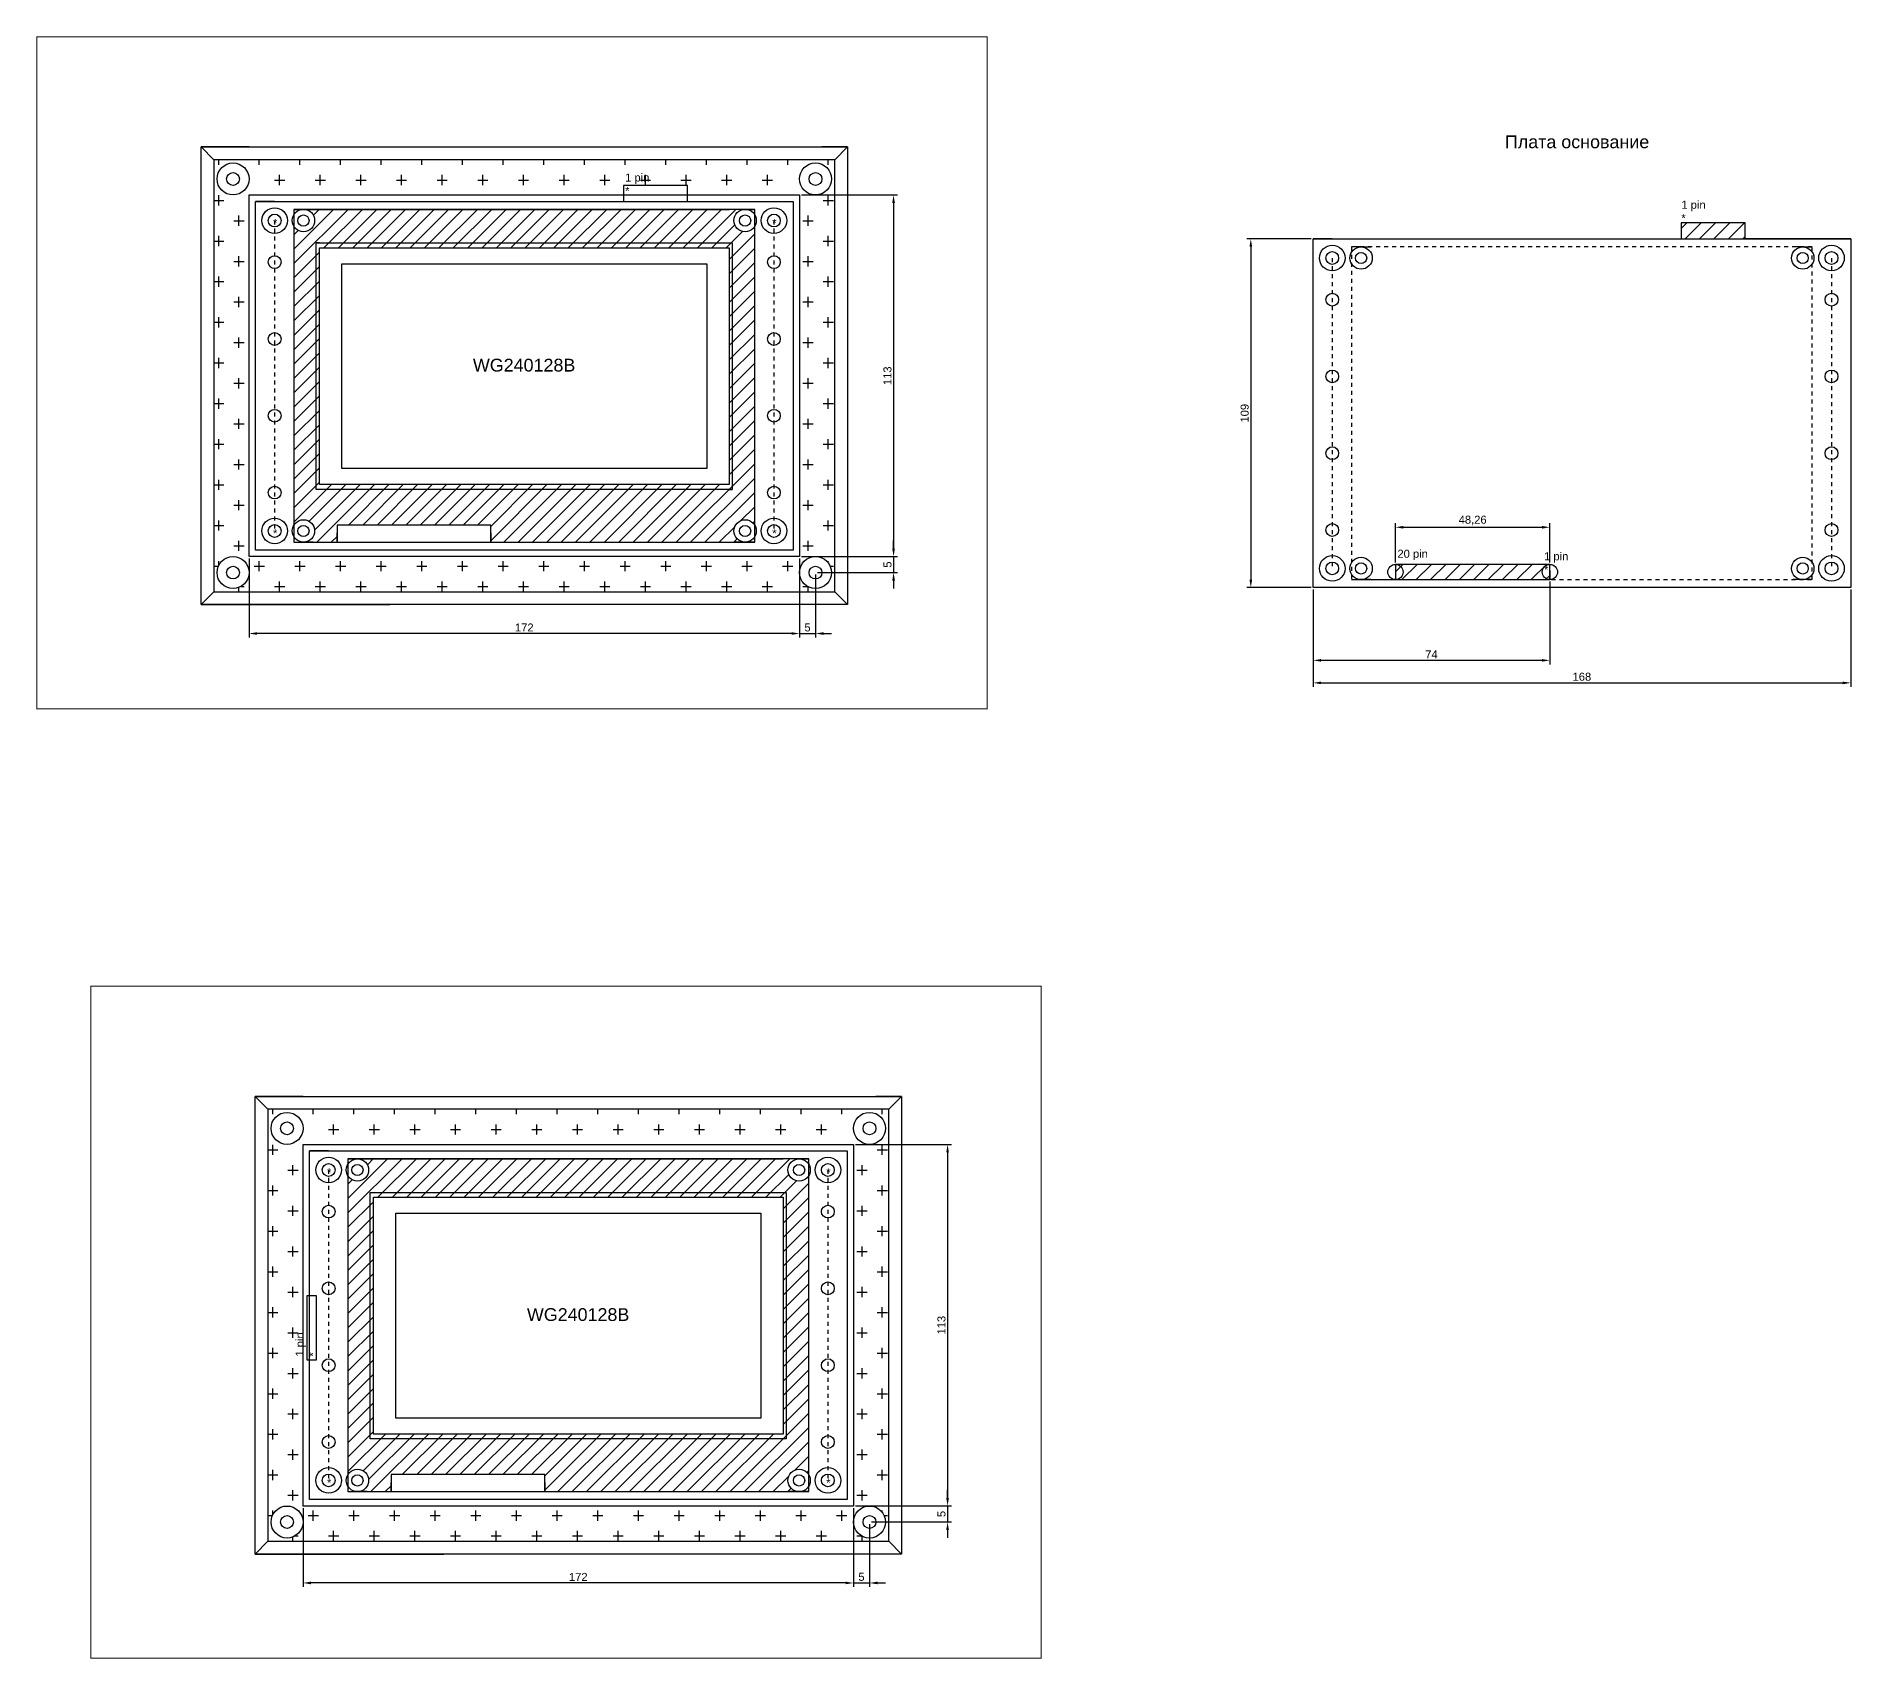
# Model space of a CAD drawing. Header units: millimetres. Extents: x 1615 to 2260, y 986 to 1808.
# Drawn here: x 1615 to 2182, y 986 to 1493 of the extents above; entities that cross this region are included whole.
import ezdxf

# ---------------------------------------------------------------- set-up
doc = ezdxf.new("R2010")
doc.units = ezdxf.units.MM
doc.linetypes.add('JIS_02_1.2', pattern=[2.5, 1.25, -1.25])
doc.layers.get('0').update_dxf_attribs({"lineweight": 30})
doc.layers.add('Вырез щита', color=10, linetype='Continuous')
doc.layers.add('скрытые линии', color=9, linetype='Continuous')
doc.styles.get("Standard").update_dxf_attribs({"font": 'arial.ttf'})
doc.dimstyles.new('ISO-25', dxfattribs={"dimtxt": 2.5, "dimasz": 2.5, "dimexe": 1.25, "dimexo": 0.625, "dimtad": 1, "dimtxsty": 'Standard', "dimcen": 2.5, "dimadec": 0, "dimazin": 0, "dimtfac": 1, "dimtmove": 0, "dimatfit": 3, "dimfxl": 1, "dimarcsym": 0})

# ---------------------------------------------------------------- blocks, each defined once
blk = doc.blocks.new('*D48')
at = {"layer": 'Вырез щита', "color": 0, "lineweight": -2, "transparency": 16777216}
for p, q in [((1853.76, 1443.15), (1883.78, 1443.15)), ((1882.53, 1440.65), (1882.53, 1332.65)), ((1853.76, 1330.15), (1883.78, 1330.15))]:
    blk.add_line(p, q, dxfattribs=at)
at = {"layer": 'Вырез щита', "color": 0, "transparency": 16777216}
for points in [[(1882.12, 1440.65), (1882.95, 1440.65), (1882.53, 1443.15)], [(1882.12, 1332.65), (1882.95, 1332.65), (1882.53, 1330.15)]]:
    blk.add_solid(points, dxfattribs=at)
at = {"layer": 'Вырез щита', "color": 0, "transparency": 16777216, "insert": (1880.63, 1386.65), "char_height": 2.5, "attachment_point": 5, "rotation": 90}
blk.add_mtext('113', dxfattribs=at)
blk = doc.blocks.new('*D49')
at = {"layer": 'Вырез щита', "color": 0, "lineweight": -2, "transparency": 16777216}
for p, q in [((1882.53, 1332.65), (1882.53, 1335.15)), ((1853.76, 1330.15), (1883.78, 1330.15)), ((1882.53, 1330.15), (1882.53, 1325.15)), ((1858.76, 1325.15), (1883.78, 1325.15)), ((1882.53, 1322.65), (1882.53, 1320.15))]:
    blk.add_line(p, q, dxfattribs=at)
at = {"layer": 'Вырез щита', "color": 0, "transparency": 16777216}
for points in [[(1882.12, 1332.65), (1882.95, 1332.65), (1882.53, 1330.15)], [(1882.12, 1322.65), (1882.95, 1322.65), (1882.53, 1325.15)]]:
    blk.add_solid(points, dxfattribs=at)
at = {"layer": 'Вырез щита', "color": 0, "transparency": 16777216, "insert": (1880.64, 1327.65), "char_height": 2.5, "attachment_point": 5, "rotation": 90}
blk.add_mtext('5', dxfattribs=at)
blk = doc.blocks.new('*D50')
at = {"layer": 'Вырез щита', "color": 0, "lineweight": -2, "transparency": 16777216}
for p, q in [((1853.14, 1329.53), (1853.14, 1304.86)), ((1858.14, 1324.53), (1858.14, 1304.86)), ((1850.64, 1306.11), (1848.14, 1306.11)), ((1853.14, 1306.11), (1858.14, 1306.11)), ((1860.64, 1306.11), (1863.14, 1306.11))]:
    blk.add_line(p, q, dxfattribs=at)
at = {"layer": 'Вырез щита', "color": 0, "transparency": 16777216}
for points in [[(1850.64, 1306.52), (1850.64, 1305.69), (1853.14, 1306.11)], [(1860.64, 1306.52), (1860.64, 1305.69), (1858.14, 1306.11)]]:
    blk.add_solid(points, dxfattribs=at)
at = {"layer": 'Вырез щита', "color": 0, "transparency": 16777216, "insert": (1855.64, 1308), "char_height": 2.5, "attachment_point": 5}
blk.add_mtext('5', dxfattribs=at)
blk = doc.blocks.new('*D51')
at = {"layer": 'Вырез щита', "color": 0, "lineweight": -2, "transparency": 16777216}
for p, q in [((1681.14, 1329.53), (1681.14, 1304.86)), ((1853.14, 1329.53), (1853.14, 1304.86)), ((1850.64, 1306.11), (1683.64, 1306.11))]:
    blk.add_line(p, q, dxfattribs=at)
at = {"layer": 'Вырез щита', "color": 0, "transparency": 16777216}
for points in [[(1683.64, 1306.52), (1683.64, 1305.69), (1681.14, 1306.11)], [(1850.64, 1306.52), (1850.64, 1305.69), (1853.14, 1306.11)]]:
    blk.add_solid(points, dxfattribs=at)
at = {"layer": 'Вырез щита', "color": 0, "transparency": 16777216, "insert": (1767.14, 1307.99), "char_height": 2.5, "attachment_point": 5}
blk.add_mtext('172', dxfattribs=at)
blk = doc.blocks.new('*D66')
at = {"layer": 'скрытые линии', "color": 0, "lineweight": -2, "transparency": 16777216}
for p, q in [((2039.35, 1328.33), (2039.35, 1340.56)), ((2041.85, 1339.31), (2085.11, 1339.31)), ((2087.61, 1328.33), (2087.61, 1340.56))]:
    blk.add_line(p, q, dxfattribs=at)
at = {"layer": 'скрытые линии', "color": 0, "transparency": 16777216}
for points in [[(2041.85, 1339.73), (2041.85, 1338.89), (2039.35, 1339.31)], [(2085.11, 1339.73), (2085.11, 1338.89), (2087.61, 1339.31)]]:
    blk.add_solid(points, dxfattribs=at)
at = {"layer": 'скрытые линии', "color": 0, "transparency": 16777216, "insert": (2063.48, 1341.44), "char_height": 2.5, "attachment_point": 5}
blk.add_mtext('48,26', dxfattribs=at)
blk = doc.blocks.new('*D67')
at = {"layer": 'скрытые линии', "color": 0, "lineweight": -2, "transparency": 16777216}
for p, q in [((2087.61, 1322.32), (2087.61, 1296.47)), ((2013.61, 1319.82), (2013.61, 1296.47)), ((2085.11, 1297.72), (2016.11, 1297.72))]:
    blk.add_line(p, q, dxfattribs=at)
at = {"layer": 'скрытые линии', "color": 0, "transparency": 16777216}
for points in [[(2016.11, 1298.14), (2016.11, 1297.3), (2013.61, 1297.72)], [(2085.11, 1298.14), (2085.11, 1297.3), (2087.61, 1297.72)]]:
    blk.add_solid(points, dxfattribs=at)
at = {"layer": 'скрытые линии', "color": 0, "transparency": 16777216, "insert": (2050.61, 1299.6), "char_height": 2.5, "attachment_point": 5}
blk.add_mtext('74', dxfattribs=at)
blk = doc.blocks.new('*D68')
at = {"layer": 'скрытые линии', "color": 0, "lineweight": -2, "transparency": 16777216}
for p, q in [((2012.98, 1429.45), (1992.91, 1429.45)), ((1994.16, 1426.95), (1994.16, 1322.95)), ((2012.98, 1320.45), (1992.91, 1320.45))]:
    blk.add_line(p, q, dxfattribs=at)
at = {"layer": 'скрытые линии', "color": 0, "transparency": 16777216}
for points in [[(1993.74, 1426.95), (1994.57, 1426.95), (1994.16, 1429.45)], [(1993.74, 1322.95), (1994.57, 1322.95), (1994.16, 1320.45)]]:
    blk.add_solid(points, dxfattribs=at)
at = {"layer": 'скрытые линии', "color": 0, "transparency": 16777216, "insert": (1992.25, 1374.95), "char_height": 2.5, "attachment_point": 5, "rotation": 90}
blk.add_mtext('109', dxfattribs=at)
blk = doc.blocks.new('*D69')
at = {"layer": 'скрытые линии', "color": 0, "lineweight": -2, "transparency": 16777216}
for p, q in [((2013.61, 1319.82), (2013.61, 1289.44)), ((2181.61, 1319.82), (2181.61, 1289.44)), ((2016.11, 1290.69), (2179.11, 1290.69))]:
    blk.add_line(p, q, dxfattribs=at)
at = {"layer": 'скрытые линии', "color": 0, "transparency": 16777216}
for points in [[(2016.11, 1291.1), (2016.11, 1290.27), (2013.61, 1290.69)], [(2179.11, 1291.1), (2179.11, 1290.27), (2181.61, 1290.69)]]:
    blk.add_solid(points, dxfattribs=at)
at = {"layer": 'скрытые линии', "color": 0, "transparency": 16777216, "insert": (2097.61, 1292.59), "char_height": 2.5, "attachment_point": 5}
blk.add_mtext('168', dxfattribs=at)
blk = doc.blocks.new('*D107')
at = {"layer": 'Вырез щита', "color": 0, "lineweight": -2, "transparency": 16777216}
for p, q in [((1870.63, 1146.47), (1900.66, 1146.47)), ((1899.41, 1143.97), (1899.41, 1035.97)), ((1870.63, 1033.47), (1900.66, 1033.47))]:
    blk.add_line(p, q, dxfattribs=at)
at = {"layer": 'Вырез щита', "color": 0, "transparency": 16777216}
for points in [[(1898.99, 1143.97), (1899.82, 1143.97), (1899.41, 1146.47)], [(1898.99, 1035.97), (1899.82, 1035.97), (1899.41, 1033.47)]]:
    blk.add_solid(points, dxfattribs=at)
at = {"layer": 'Вырез щита', "color": 0, "transparency": 16777216, "insert": (1897.5, 1089.97), "char_height": 2.5, "attachment_point": 5, "rotation": 90}
blk.add_mtext('113', dxfattribs=at)
blk = doc.blocks.new('*D108')
at = {"layer": 'Вырез щита', "color": 0, "lineweight": -2, "transparency": 16777216}
for p, q in [((1899.41, 1035.97), (1899.41, 1038.47)), ((1870.63, 1033.47), (1900.66, 1033.47)), ((1899.41, 1033.47), (1899.41, 1028.47)), ((1875.63, 1028.47), (1900.66, 1028.47)), ((1899.41, 1025.97), (1899.41, 1023.47))]:
    blk.add_line(p, q, dxfattribs=at)
at = {"layer": 'Вырез щита', "color": 0, "transparency": 16777216}
for points in [[(1898.99, 1035.97), (1899.82, 1035.97), (1899.41, 1033.47)], [(1898.99, 1025.97), (1899.82, 1025.97), (1899.41, 1028.47)]]:
    blk.add_solid(points, dxfattribs=at)
at = {"layer": 'Вырез щита', "color": 0, "transparency": 16777216, "insert": (1897.51, 1030.97), "char_height": 2.5, "attachment_point": 5, "rotation": 90}
blk.add_mtext('5', dxfattribs=at)
blk = doc.blocks.new('*D109')
at = {"layer": 'Вырез щита', "color": 0, "lineweight": -2, "transparency": 16777216}
for p, q in [((1870.01, 1032.84), (1870.01, 1008.17)), ((1875.01, 1027.84), (1875.01, 1008.17)), ((1867.51, 1009.42), (1865.01, 1009.42)), ((1870.01, 1009.42), (1875.01, 1009.42)), ((1877.51, 1009.42), (1880.01, 1009.42))]:
    blk.add_line(p, q, dxfattribs=at)
at = {"layer": 'Вырез щита', "color": 0, "transparency": 16777216}
for points in [[(1867.51, 1009.84), (1867.51, 1009.01), (1870.01, 1009.42)], [(1877.51, 1009.84), (1877.51, 1009.01), (1875.01, 1009.42)]]:
    blk.add_solid(points, dxfattribs=at)
at = {"layer": 'Вырез щита', "color": 0, "transparency": 16777216, "insert": (1872.51, 1011.32), "char_height": 2.5, "attachment_point": 5}
blk.add_mtext('5', dxfattribs=at)
blk = doc.blocks.new('*D110')
at = {"layer": 'Вырез щита', "color": 0, "lineweight": -2, "transparency": 16777216}
for p, q in [((1698.01, 1032.84), (1698.01, 1008.17)), ((1870.01, 1032.84), (1870.01, 1008.17)), ((1867.51, 1009.42), (1700.51, 1009.42))]:
    blk.add_line(p, q, dxfattribs=at)
at = {"layer": 'Вырез щита', "color": 0, "transparency": 16777216}
for points in [[(1700.51, 1009.84), (1700.51, 1009.01), (1698.01, 1009.42)], [(1867.51, 1009.84), (1867.51, 1009.01), (1870.01, 1009.42)]]:
    blk.add_solid(points, dxfattribs=at)
at = {"layer": 'Вырез щита', "color": 0, "transparency": 16777216, "insert": (1784.01, 1011.3), "char_height": 2.5, "attachment_point": 5}
blk.add_mtext('172', dxfattribs=at)

msp = doc.modelspace()

# ---------------------------------------------------------------- hatches: boundary and pattern name
at = {"layer": 'Вырез щита'}
h = msp.add_hatch(dxfattribs=at)
h.set_pattern_fill('CROSS', color=256)
h.paths.add_polyline_path([(1864.137, 1454.152), (1670.137, 1454.152), (1670.137, 1319.152), (1864.137, 1319.152)])
h.paths.add_polyline_path([(1853.137, 1330.152), (1681.137, 1330.152), (1681.137, 1443.152), (1853.137, 1443.152)], flags=16)
h.paths.add_polyline_path([(1851.137, 1332.152), (1683.137, 1332.152), (1683.137, 1441.152), (1851.137, 1441.152)], flags=0)
h.paths.add_polyline_path([(1843.137, 1422.152, -1), (1847.137, 1422.152, -1)], flags=0)
h.paths.add_polyline_path([(1839.137, 1339.955, -0.1361061), (1839.637, 1338.152, -0.1361061), (1839.137, 1336.35), (1839.137, 1334.652), (1695.137, 1334.652), (1695.137, 1336.35, -0.1361061), (1694.637, 1338.152, -0.1361061), (1695.137, 1339.955), (1695.137, 1433.35, -0.1361061), (1694.637, 1435.152, -0.1361061), (1695.137, 1436.955), (1695.137, 1438.652), (1839.137, 1438.652), (1839.137, 1436.955, -0.1361061), (1839.637, 1435.152, -0.1361061), (1839.137, 1433.35)], flags=0)
h.paths.add_polyline_path([(1843.137, 1435.152, -1), (1847.137, 1435.152, -1)], flags=0)
h.paths.add_polyline_path([(1831.137, 1352.652), (1703.137, 1352.652), (1703.137, 1426.652), (1831.137, 1426.652)], flags=0)
h.paths.add_polyline_path([(1834.387, 1435.152, -1), (1837.887, 1435.152, -1)], flags=0)
h.paths.add_polyline_path([(1853.137, 1448.152, -1), (1863.137, 1448.152, -1)], flags=16)
h.paths.add_polyline_path([(1856.137, 1448.152, -1), (1860.137, 1448.152, -1)], flags=0)
h.paths.add_polyline_path([(1847.137, 1338.152, -1), (1843.137, 1338.152, -1)], flags=0)
h.paths.add_polyline_path([(1837.887, 1338.152, -1), (1834.387, 1338.152, -1)], flags=0)
h.paths.add_polyline_path([(1863.137, 1325.152, -1), (1853.137, 1325.152, -1)], flags=16)
h.paths.add_polyline_path([(1860.137, 1325.152, -1), (1856.137, 1325.152, -1)], flags=0)
h.paths.add_polyline_path([(1756.637, 1339.97), (1756.637, 1334.652), (1708.637, 1334.652), (1708.637, 1339.97)], flags=0)
h.paths.add_polyline_path([(1696.387, 1435.152, -1), (1699.887, 1435.152, -1)], flags=0)
h.paths.add_polyline_path([(1689.137, 1431.152), (1689.137, 1424.152, -0.4142136), (1691.137, 1422.152, -0.4142136), (1689.137, 1420.152), (1689.137, 1400.152, -0.4142136), (1691.137, 1398.152, -0.4142136), (1689.137, 1396.152), (1689.137, 1376.152, -0.4142136), (1691.137, 1374.152, -0.4142136), (1689.137, 1372.152), (1689.137, 1352.152, -0.4142136), (1691.137, 1350.152, -0.4142136), (1689.137, 1348.152), (1689.137, 1342.152, -0.4142136), (1693.137, 1338.152, -1), (1685.137, 1338.152, -0.4142136), (1689.137, 1342.152), (1689.137, 1348.152, -0.4142136), (1687.137, 1350.152, -0.4142136), (1689.137, 1352.152), (1689.137, 1372.152, -0.4142136), (1687.137, 1374.152, -0.4142136), (1689.137, 1376.152), (1689.137, 1396.152, -0.4142136), (1687.137, 1398.152, -0.4142136), (1689.137, 1400.152), (1689.137, 1420.152, -0.4142136), (1687.137, 1422.152, -0.4142136), (1689.137, 1424.152), (1689.137, 1431.152, -0.4142136), (1685.137, 1435.152, -1), (1693.137, 1435.152, -0.4142136)], flags=0)
h.paths.add_polyline_path([(1687.137, 1435.152, -1), (1691.137, 1435.152, -1)], flags=0)
h.paths.add_polyline_path([(1699.887, 1338.152, -1), (1696.387, 1338.152, -1)], flags=0)
h.paths.add_polyline_path([(1671.137, 1448.152, -1), (1681.137, 1448.152, -1)], flags=16)
h.paths.add_polyline_path([(1691.137, 1338.152, -1), (1687.137, 1338.152, -1)], flags=0)
h.paths.add_polyline_path([(1674.137, 1448.152, -1), (1678.137, 1448.152, -1)], flags=0)
h.paths.add_polyline_path([(1681.137, 1325.152, -1), (1671.137, 1325.152, -1)], flags=16)
h.paths.add_polyline_path([(1678.137, 1325.152, -1), (1674.137, 1325.152, -1)], flags=0)
h.paths.add_polyline_path([(1750.023, 1385.72), (1784.018, 1385.72), (1784.018, 1393.963), (1750.023, 1393.963)], flags=8)
h = msp.add_hatch(dxfattribs=at)
h.set_pattern_fill('CROSS', color=256)
h.set_pattern_definition([(0, (16.8726, -296.685), (6.35, 6.35), [3.175, -9.525]), (90, (18.46, -298.272), (-6.35, 6.35), [3.175, -9.525])])
h.paths.add_polyline_path([(1881.009, 1157.468), (1687.009, 1157.468), (1687.009, 1022.468), (1881.009, 1022.468)])
h.paths.add_polyline_path([(1870.009, 1033.468), (1698.009, 1033.468), (1698.009, 1146.468), (1870.009, 1146.468)], flags=16)
h.paths.add_polyline_path([(1868.009, 1035.468), (1700.009, 1035.468), (1700.009, 1144.468), (1868.009, 1144.468)], flags=0)
h.paths.add_polyline_path([(1860.009, 1125.468, -1), (1864.009, 1125.468, -1)], flags=0)
h.paths.add_polyline_path([(1856.009, 1043.27, -0.1361061), (1856.509, 1041.468, -0.1361061), (1856.009, 1039.665), (1856.009, 1037.968), (1712.009, 1037.968), (1712.009, 1039.665, -0.1361061), (1711.509, 1041.468, -0.1361061), (1712.009, 1043.27), (1712.009, 1136.665, -0.1361061), (1711.509, 1138.468, -0.1361061), (1712.009, 1140.27), (1712.009, 1141.968), (1856.009, 1141.968), (1856.009, 1140.27, -0.1361061), (1856.509, 1138.468, -0.1361061), (1856.009, 1136.665)], flags=0)
h.paths.add_polyline_path([(1860.009, 1138.468, -1), (1864.009, 1138.468, -1)], flags=0)
h.paths.add_polyline_path([(1848.009, 1055.968), (1720.009, 1055.968), (1720.009, 1129.968), (1848.009, 1129.968)], flags=0)
h.paths.add_polyline_path([(1851.259, 1138.468, -1), (1854.759, 1138.468, -1)], flags=0)
h.paths.add_polyline_path([(1870.009, 1151.468, -1), (1880.009, 1151.468, -1)], flags=16)
h.paths.add_polyline_path([(1873.009, 1151.468, -1), (1877.009, 1151.468, -1)], flags=0)
h.paths.add_polyline_path([(1864.009, 1041.468, -1), (1860.009, 1041.468, -1)], flags=0)
h.paths.add_polyline_path([(1854.759, 1041.468, -1), (1851.259, 1041.468, -1)], flags=0)
h.paths.add_polyline_path([(1880.009, 1028.468, -1), (1870.009, 1028.468, -1)], flags=16)
h.paths.add_polyline_path([(1877.009, 1028.468, -1), (1873.009, 1028.468, -1)], flags=0)
h.paths.add_polyline_path([(1773.509, 1043.285), (1773.509, 1037.968), (1725.509, 1037.968), (1725.509, 1043.285)], flags=0)
h.paths.add_polyline_path([(1713.259, 1138.468, -1), (1716.759, 1138.468, -1)], flags=0)
h.paths.add_polyline_path([(1706.009, 1134.468), (1706.009, 1127.468, -0.4142136), (1708.009, 1125.468, -0.4142136), (1706.009, 1123.468), (1706.009, 1103.468, -0.4142136), (1708.009, 1101.468, -0.4142136), (1706.009, 1099.468), (1706.009, 1079.468, -0.4142136), (1708.009, 1077.468, -0.4142136), (1706.009, 1075.468), (1706.009, 1055.468, -0.4142136), (1708.009, 1053.468, -0.4142136), (1706.009, 1051.468), (1706.009, 1045.468, -0.4142136), (1710.009, 1041.468, -1), (1702.009, 1041.468, -0.4142136), (1706.009, 1045.468), (1706.009, 1051.468, -0.4142136), (1704.009, 1053.468, -0.4142136), (1706.009, 1055.468), (1706.009, 1075.468, -0.4142136), (1704.009, 1077.468, -0.4142136), (1706.009, 1079.468), (1706.009, 1099.468, -0.4142136), (1704.009, 1101.468, -0.4142136), (1706.009, 1103.468), (1706.009, 1123.468, -0.4142136), (1704.009, 1125.468, -0.4142136), (1706.009, 1127.468), (1706.009, 1134.468, -0.4142136), (1702.009, 1138.468, -1), (1710.009, 1138.468, -0.4142136)], flags=0)
h.paths.add_polyline_path([(1704.009, 1138.468, -1), (1708.009, 1138.468, -1)], flags=0)
h.paths.add_polyline_path([(1716.759, 1041.468, -1), (1713.259, 1041.468, -1)], flags=0)
h.paths.add_polyline_path([(1688.009, 1151.468, -1), (1698.009, 1151.468, -1)], flags=16)
h.paths.add_polyline_path([(1708.009, 1041.468, -1), (1704.009, 1041.468, -1)], flags=0)
h.paths.add_polyline_path([(1691.009, 1151.468, -1), (1695.009, 1151.468, -1)], flags=0)
h.paths.add_polyline_path([(1698.009, 1028.468, -1), (1688.009, 1028.468, -1)], flags=16)
h.paths.add_polyline_path([(1695.009, 1028.468, -1), (1691.009, 1028.468, -1)], flags=0)
h.paths.add_polyline_path([(1766.896, 1089.035), (1800.89, 1089.035), (1800.89, 1097.278), (1766.896, 1097.278)], flags=8)
at = {"layer": 'скрытые линии'}
h = msp.add_hatch(dxfattribs=at)
h.set_pattern_fill('ANSI31', color=256)
h.paths.add_polyline_path([(2128.61, 1434.446), (2128.61, 1429.446), (2148.61, 1429.446), (2148.61, 1434.446)])
h.paths.add_polyline_path([(2127.695, 1433.297), (2136.518, 1433.297), (2136.518, 1442.615), (2127.695, 1442.615)], flags=9)
h = msp.add_hatch(dxfattribs=at)
h.set_pattern_fill('ANSI31', color=256)
h.set_pattern_definition([(45, (150.9577, -1.2166), (-2.245064, 2.245064), [])])
h.paths.add_polyline_path([(1698.137, 1438.652, -0.4142136), (1701.637, 1435.152, -0.7603989), (1695.137, 1433.35), (1695.137, 1339.955, -0.7603989), (1701.637, 1338.152, -0.4142136), (1698.137, 1334.652), (1708.637, 1334.652), (1708.637, 1339.97), (1756.637, 1339.97), (1756.637, 1334.652), (1836.137, 1334.652, -0.4142136), (1832.637, 1338.152, -0.7603989), (1839.137, 1339.955), (1839.137, 1433.35, -0.7603989), (1832.637, 1435.152, -0.4142136), (1836.137, 1438.652)])
h.paths.add_polyline_path([(1831.137, 1426.652), (1831.137, 1352.652), (1703.137, 1352.652), (1703.137, 1426.652)], flags=16)
h.paths.add_polyline_path([(1750.023, 1385.72), (1784.018, 1385.72), (1784.018, 1393.963), (1750.023, 1393.963)], flags=8)
h = msp.add_hatch(dxfattribs=at)
h.set_pattern_fill('ANSI31', color=256)
h.paths.add_polyline_path([(2087.61, 1327.71), (2039.35, 1327.71), (2039.35, 1322.946), (2087.61, 1322.946)])
h = msp.add_hatch(dxfattribs=at)
h.set_pattern_fill('ANSI31', color=256)
h.set_pattern_definition([(45, (167.8303, -297.9013), (-2.245064, 2.245064), [])])
h.paths.add_polyline_path([(1715.009, 1141.968, -0.4142136), (1718.509, 1138.468, -0.7603989), (1712.009, 1136.665), (1712.009, 1043.27, -0.7603989), (1718.509, 1041.468, -0.4142136), (1715.009, 1037.968), (1725.509, 1037.968), (1725.509, 1043.285), (1773.509, 1043.285), (1773.509, 1037.968), (1853.009, 1037.968, -0.4142136), (1849.509, 1041.468, -0.7603989), (1856.009, 1043.27), (1856.009, 1136.665, -0.7603989), (1849.509, 1138.468, -0.4142136), (1853.009, 1141.968)])
h.paths.add_polyline_path([(1848.009, 1129.968), (1848.009, 1055.968), (1720.009, 1055.968), (1720.009, 1129.968)], flags=16)
h.paths.add_polyline_path([(1766.896, 1089.035), (1800.89, 1089.035), (1800.89, 1097.278), (1766.896, 1097.278)], flags=8)

# ---------------------------------------------------------------- linework, layer by layer
for p, q in [((1681.137, 1458.152), (1666.137, 1458.152)), ((1670.137, 1454.152), (1666.137, 1458.152)), ((1868.137, 1458.152), (1860.137, 1458.152)), ((1864.137, 1454.152), (1868.137, 1458.152)), ((1864.137, 1448.152), (1864.137, 1454.152)), ((1703.137, 1428.152), (1702.137, 1428.152)), ((1831.137, 1351.152), (1832.137, 1351.152)), ((1670.137, 1319.152), (1666.137, 1315.152)), ((1868.137, 1315.152), (1864.137, 1319.152)), ((1666.137, 1315.152), (1725.137, 1315.152)), ((1698.009, 1161.468), (1683.009, 1161.468)), ((1687.009, 1157.468), (1683.009, 1161.468)), ((1885.009, 1161.468), (1877.009, 1161.468)), ((1881.009, 1157.468), (1885.009, 1161.468)), ((1881.009, 1151.468), (1881.009, 1157.468)), ((1687.009, 1022.468), (1683.009, 1018.468)), ((1885.009, 1018.468), (1881.009, 1022.468)), ((1683.009, 1018.468), (1742.009, 1018.468))]:
    msp.add_line(p, q)
at = {"const_width": 0.3}
for points in [[(1911.804, 1282.583), (1614.804, 1282.583), (1614.804, 1492.583), (1911.804, 1492.583)], [(1928.677, 985.899), (1631.677, 985.899), (1631.677, 1195.899), (1928.677, 1195.899)]]:
    msp.add_lwpolyline(points, close=True, dxfattribs=at)
for points in [[(1666.137, 1458.152), (1868.137, 1458.152), (1868.137, 1315.152), (1666.137, 1315.152)], [(1670.137, 1319.152), (1864.137, 1319.152), (1864.137, 1454.152), (1670.137, 1454.152)], [(1818.137, 1446.152), (1798.137, 1446.152), (1798.137, 1441.152), (1818.137, 1441.152)], [(1832.137, 1351.152), (1702.137, 1351.152), (1702.137, 1428.152), (1832.137, 1428.152)], [(1683.009, 1161.468), (1885.009, 1161.468), (1885.009, 1018.468), (1683.009, 1018.468)], [(1687.009, 1022.468), (1881.009, 1022.468), (1881.009, 1157.468), (1687.009, 1157.468)], [(1702.21, 1079.146), (1702.21, 1099.146), (1699.21, 1099.146), (1699.21, 1079.146)]]:
    msp.add_lwpolyline(points, close=True)
for centre, radius in [((1676.137, 1448.152), 5), ((1858.137, 1448.152), 5), ((1676.137, 1448.152), 2), ((1858.137, 1448.152), 2), ((1689.137, 1435.152), 2), ((1845.137, 1435.152), 2), ((1689.137, 1422.152), 2), ((1689.137, 1422.152), 2), ((1845.137, 1422.152), 2), ((1689.137, 1398.152), 2), ((1845.137, 1398.152), 2), ((1689.137, 1374.152), 2), ((1845.137, 1374.152), 2), ((1689.137, 1350.152), 2), ((1845.137, 1350.152), 2), ((1689.137, 1338.152), 2), ((1845.137, 1338.152), 2), ((1676.137, 1325.152), 5), ((1676.137, 1325.152), 2), ((1858.137, 1325.152), 5), ((1858.137, 1325.152), 2), ((1693.009, 1151.468), 5), ((1693.009, 1151.468), 2), ((1875.009, 1151.468), 5), ((1875.009, 1151.468), 2), ((1862.009, 1138.468), 2), ((1706.009, 1101.468), 2), ((1862.009, 1101.468), 2), ((1706.009, 1077.468), 2), ((1862.009, 1077.468), 2), ((1706.009, 1053.468), 2), ((1862.009, 1053.468), 2), ((1706.009, 1041.468), 2), ((1862.009, 1041.468), 2), ((1693.009, 1028.468), 5), ((1875.009, 1028.468), 5), ((1693.009, 1028.468), 2), ((1875.009, 1028.468), 2)]:
    msp.add_circle(centre, radius)
at = {"layer": 'Вырез щита'}
for points in [[(1681.137, 1443.152), (1853.137, 1443.152), (1853.137, 1330.152), (1681.137, 1330.152)], [(1698.009, 1146.468), (1870.009, 1146.468), (1870.009, 1033.468), (1698.009, 1033.468)]]:
    msp.add_lwpolyline(points, close=True, dxfattribs=at)
at = {"layer": 'скрытые линии'}
for p, q in [((1689.137, 1441.152), (1683.137, 1441.152)), ((1698.137, 1438.652), (1695.137, 1438.652)), ((1695.137, 1438.652), (1695.137, 1426.652)), ((1695.137, 1438.652), (1695.137, 1421.652)), ((1695.137, 1438.652), (1703.137, 1438.652)), ((1695.137, 1438.652), (1710.137, 1438.652)), ((1698.137, 1438.652), (1701.137, 1438.652)), ((1703.137, 1438.652), (1831.137, 1438.652)), ((1710.137, 1438.652), (1824.137, 1438.652)), ((1836.137, 1438.652), (1833.137, 1438.652)), ((1836.137, 1438.652), (1839.137, 1438.652)), ((2148.61, 1434.446), (2128.61, 1434.446)), ((2128.61, 1434.446), (2128.61, 1429.446)), ((2148.61, 1429.446), (2148.61, 1434.446)), ((2019.61, 1429.446), (2013.61, 1429.446)), ((2181.61, 1429.446), (2148.61, 1429.446)), ((1695.137, 1426.652), (1695.137, 1352.652)), ((2028.61, 1426.946), (2025.61, 1426.946)), ((2028.61, 1426.946), (2031.61, 1426.946)), ((2166.61, 1426.946), (2163.61, 1426.946)), ((2166.61, 1426.946), (2169.61, 1426.946)), ((1695.137, 1421.652), (1695.137, 1357.652)), ((1695.137, 1334.652), (1708.637, 1334.652)), ((1701.137, 1334.652), (1698.137, 1334.652)), ((1708.637, 1334.652), (1708.637, 1337.519)), ((1756.637, 1337.519), (1756.637, 1334.652)), ((1836.137, 1334.652), (1833.137, 1334.652)), ((1839.137, 1334.652), (1836.137, 1334.652)), ((2025.61, 1322.946), (2039.11, 1322.946)), ((2025.61, 1322.946), (2039.35, 1322.946)), ((2031.61, 1322.946), (2028.61, 1322.946)), ((2087.61, 1325.813), (2087.61, 1322.946)), ((2166.61, 1322.946), (2163.61, 1322.946)), ((2169.61, 1322.946), (2166.61, 1322.946)), ((1706.009, 1144.468), (1700.009, 1144.468)), ((1715.009, 1141.968), (1712.009, 1141.968)), ((1712.009, 1141.968), (1712.009, 1129.968)), ((1712.009, 1141.968), (1712.009, 1124.968)), ((1712.009, 1141.968), (1720.009, 1141.968)), ((1712.009, 1141.968), (1727.009, 1141.968)), ((1715.009, 1141.968), (1718.009, 1141.968)), ((1720.009, 1141.968), (1848.009, 1141.968)), ((1727.009, 1141.968), (1841.009, 1141.968)), ((1853.009, 1141.968), (1850.009, 1141.968)), ((1853.009, 1141.968), (1856.009, 1141.968)), ((1712.009, 1129.968), (1712.009, 1055.968)), ((1712.009, 1124.968), (1712.009, 1060.968)), ((1712.009, 1037.968), (1725.509, 1037.968)), ((1718.009, 1037.968), (1715.009, 1037.968)), ((1725.509, 1037.968), (1725.509, 1040.834)), ((1773.509, 1040.834), (1773.509, 1037.968)), ((1853.009, 1037.968), (1850.009, 1037.968)), ((1856.009, 1037.968), (1853.009, 1037.968))]:
    msp.add_line(p, q, dxfattribs=at)
at = {"layer": 'скрытые линии', "linetype": 'JIS_02_1.2'}
for p, q in [((1689.137, 1435.152), (1689.137, 1338.152)), ((1845.137, 1435.152), (1845.137, 1338.152)), ((2019.61, 1423.446), (2019.61, 1326.446)), ((2175.61, 1423.446), (2175.61, 1326.446)), ((1706.009, 1138.468), (1706.009, 1041.468)), ((1862.009, 1138.468), (1862.009, 1041.468))]:
    msp.add_line(p, q, dxfattribs=at)
at = {"layer": 'скрытые линии'}
for points in [[(1683.137, 1441.152), (1851.137, 1441.152), (1851.137, 1332.152), (1683.137, 1332.152)], [(1695.137, 1334.652), (1839.137, 1334.652), (1839.137, 1438.652), (1695.137, 1438.652)], [(2013.61, 1429.446), (2181.61, 1429.446), (2181.61, 1320.446), (2013.61, 1320.446)], [(1703.137, 1426.652), (1831.137, 1426.652), (1831.137, 1352.652), (1703.137, 1352.652)], [(1710.137, 1421.652), (1824.137, 1421.652), (1824.137, 1357.652), (1710.137, 1357.652)], [(1708.637, 1334.652), (1756.637, 1334.652), (1756.637, 1339.97), (1708.637, 1339.97)], [(2039.35, 1322.946), (2087.61, 1322.946), (2087.61, 1327.71), (2039.35, 1327.71)], [(1700.009, 1144.468), (1868.009, 1144.468), (1868.009, 1035.468), (1700.009, 1035.468)], [(1712.009, 1037.968), (1856.009, 1037.968), (1856.009, 1141.968), (1712.009, 1141.968)], [(1849.009, 1054.468), (1719.009, 1054.468), (1719.009, 1131.468), (1849.009, 1131.468)], [(1720.009, 1129.968), (1848.009, 1129.968), (1848.009, 1055.968), (1720.009, 1055.968)], [(1727.009, 1124.968), (1841.009, 1124.968), (1841.009, 1060.968), (1727.009, 1060.968)], [(1725.509, 1037.968), (1773.509, 1037.968), (1773.509, 1043.285), (1725.509, 1043.285)]]:
    msp.add_lwpolyline(points, close=True, dxfattribs=at)
at = {"layer": 'скрытые линии', "linetype": 'JIS_02_1.2'}
msp.add_lwpolyline([(2025.61, 1322.946), (2169.61, 1322.946), (2169.61, 1426.946), (2025.61, 1426.946)], close=True, dxfattribs=at)
at = {"layer": 'скрытые линии'}
for centre, radius in [((1689.137, 1435.152), 4), ((1689.137, 1435.152), 2), ((1698.137, 1435.152), 3.5), ((1698.137, 1435.152), 1.75), ((1836.137, 1435.152), 3.5), ((1836.137, 1435.152), 1.75), ((1845.137, 1435.152), 4), ((1845.137, 1435.152), 2), ((1689.137, 1422.152), 2), ((1845.137, 1422.152), 2), ((2019.61, 1423.446), 4), ((2019.61, 1423.446), 2), ((2028.61, 1423.446), 3.5), ((2028.61, 1423.446), 1.75), ((2166.61, 1423.446), 3.5), ((2166.61, 1423.446), 1.75), ((2175.61, 1423.446), 4), ((2175.61, 1423.446), 2), ((2019.61, 1410.446), 2), ((2175.61, 1410.446), 2), ((1689.137, 1398.152), 2), ((1845.137, 1398.152), 2), ((2019.61, 1386.446), 2), ((2175.61, 1386.446), 2), ((1689.137, 1374.152), 2), ((1845.137, 1374.152), 2), ((2019.61, 1362.446), 2), ((2175.61, 1362.446), 2), ((1689.137, 1350.152), 2), ((1845.137, 1350.152), 2), ((1689.137, 1338.152), 4), ((1689.137, 1338.152), 2), ((1698.137, 1338.152), 3.5), ((1698.137, 1338.152), 1.75), ((1836.137, 1338.152), 3.5), ((1836.137, 1338.152), 1.75), ((1845.137, 1338.152), 4), ((1845.137, 1338.152), 2), ((2019.61, 1338.446), 2), ((2175.61, 1338.446), 2), ((2019.61, 1326.446), 4), ((2019.61, 1326.446), 2), ((2028.61, 1326.446), 3.5), ((2028.61, 1326.446), 1.75), ((2166.61, 1326.446), 3.5), ((2166.61, 1326.446), 1.75), ((2175.61, 1326.446), 4), ((2175.61, 1326.446), 2), ((1706.009, 1138.468), 4), ((1706.009, 1138.468), 2), ((1706.009, 1138.468), 2), ((1715.009, 1138.468), 3.5), ((1715.009, 1138.468), 1.75), ((1853.009, 1138.468), 3.5), ((1853.009, 1138.468), 1.75), ((1862.009, 1138.468), 4), ((1862.009, 1138.468), 2), ((1706.009, 1125.468), 2), ((1862.009, 1125.468), 2), ((1706.009, 1101.468), 2), ((1862.009, 1101.468), 2), ((1706.009, 1077.468), 2), ((1862.009, 1077.468), 2), ((1706.009, 1053.468), 2), ((1706.009, 1053.468), 2), ((1862.009, 1053.468), 2), ((1706.009, 1041.468), 4), ((1706.009, 1041.468), 2), ((1715.009, 1041.468), 3.5), ((1715.009, 1041.468), 1.75), ((1853.009, 1041.468), 3.5), ((1853.009, 1041.468), 1.75), ((1862.009, 1041.468), 4), ((1862.009, 1041.468), 2)]:
    msp.add_circle(centre, radius, dxfattribs=at)
for centre, major_axis in [((2039.35, 1325.328), (0, 2.382)), ((2087.61, 1325.328), (2.382, 0))]:
    msp.add_ellipse(centre, major_axis=major_axis, ratio=1, dxfattribs=at)

# ---------------------------------------------------------------- texts
at = {"char_height": 2.5, "attachment_point": 1}
for s, width, insert in [('1 pin^J*', 8.89404, (1798.652, 1449.856)), ('*', 4.83856, (1688.615, 1435.684)), ('*', 4.83856, (1844.615, 1435.684)), ('*', 4.83856, (1688.615, 1338.684)), ('*', 4.83856, (1844.615, 1338.684)), ('*', 4.83856, (1861.487, 1138.999)), ('*', 4.83856, (1705.487, 1041.999)), ('*', 4.83856, (1861.487, 1041.999))]:
    msp.add_mtext_dynamic_manual_height_columns(s, width=width, gutter_width=12.5, heights=[0], dxfattribs=dict(at, insert=insert))
at = {"insert": (1695.729, 1080.15), "char_height": 2.5, "attachment_point": 1, "rotation": 90}
msp.add_mtext_dynamic_manual_height_columns('1 pin^J*', width=8.89404, gutter_width=12.5, heights=[0], dxfattribs=at)
at = {"layer": 'скрытые линии', "attachment_point": 1}
for s, width, heights, insert, char_height in [('Плата основание', 100.77306, [24.686], (2073.578, 1461.755), 4), ('1 pin^J*', 7.38604, [6.893], (2128.7, 1441.339), 2.5), ('WG240128B', 71.91703, [0], (1751.091, 1391.972), 4), ('20 pin', 11.35868, [0], (2039.973, 1332.29), 2.5), ('1 pin^J*', 8.89404, [0], (2085.798, 1331.485), 2.5), ('*', 4.83856, [0], (1705.487, 1138.999), 2.5), ('WG240128B', 71.91703, [0], (1767.964, 1095.288), 4)]:
    msp.add_mtext_dynamic_manual_height_columns(s, width=width, gutter_width=12.5, heights=heights, dxfattribs=dict(at, insert=insert, char_height=char_height))

# ---------------------------------------------------------------- dimensions: what is measured, and where the dimension line sits
at = {"layer": 'Вырез щита'}
for base, p1, p2, picture, middle in [((1882.533, 1330.152), (1853.137, 1443.152), (1853.137, 1330.152), '*D48', (1880.631, 1386.652)), ((1882.533, 1325.152), (1853.137, 1330.152), (1858.137, 1325.152), '*D49', (1880.637, 1327.652)), ((1899.406, 1033.468), (1870.009, 1146.468), (1870.009, 1033.468), '*D107', (1897.503, 1089.968)), ((1899.406, 1028.468), (1870.009, 1033.468), (1875.009, 1028.468), '*D108', (1897.509, 1030.968))]:
    dim = msp.add_linear_dim(base=base, p1=p1, p2=p2, angle=90, dimstyle='ISO-25', dxfattribs=at)
    dim.commit()
    dim.dimension.update_dxf_attribs({"geometry": picture, "text_midpoint": middle})
for base, p1, p2, picture, middle in [((1681.137, 1306.108), (1853.137, 1330.152), (1681.137, 1330.152), '*D51', (1767.137, 1307.988)), ((1858.137, 1306.108), (1853.137, 1330.152), (1858.137, 1325.152), '*D50', (1855.637, 1308.004)), ((1698.009, 1009.423), (1870.009, 1033.468), (1698.009, 1033.468), '*D110', (1784.009, 1011.303)), ((1875.009, 1009.423), (1870.009, 1033.468), (1875.009, 1028.468), '*D109', (1872.509, 1011.319))]:
    dim = msp.add_linear_dim(base=base, p1=p1, p2=p2, dimstyle='ISO-25', dxfattribs=at)
    dim.commit()
    dim.dimension.update_dxf_attribs({"geometry": picture, "text_midpoint": middle})
at = {"layer": 'скрытые линии'}
dim = msp.add_linear_dim(base=(1994.155, 1320.446), p1=(2013.61, 1429.446), p2=(2013.61, 1320.446), angle=90, dimstyle='ISO-25', dxfattribs=at)
dim.commit()
dim.dimension.update_dxf_attribs({"geometry": '*D68', "text_midpoint": (1992.254, 1374.946)})
for base, p1, p2, picture, middle in [((2087.61, 1339.309), (2039.35, 1327.71), (2087.61, 1327.71), '*D66', (2063.48, 1341.437)), ((2013.61, 1297.721), (2087.61, 1322.946), (2013.61, 1320.446), '*D67', (2050.61, 1299.596)), ((2181.61, 1290.688), (2013.61, 1320.446), (2181.61, 1320.446), '*D69', (2097.61, 1292.59))]:
    dim = msp.add_linear_dim(base=base, p1=p1, p2=p2, dimstyle='ISO-25', dxfattribs=at)
    dim.commit()
    dim.dimension.update_dxf_attribs({"geometry": picture, "text_midpoint": middle})

doc.saveas('drawing.dxf')
